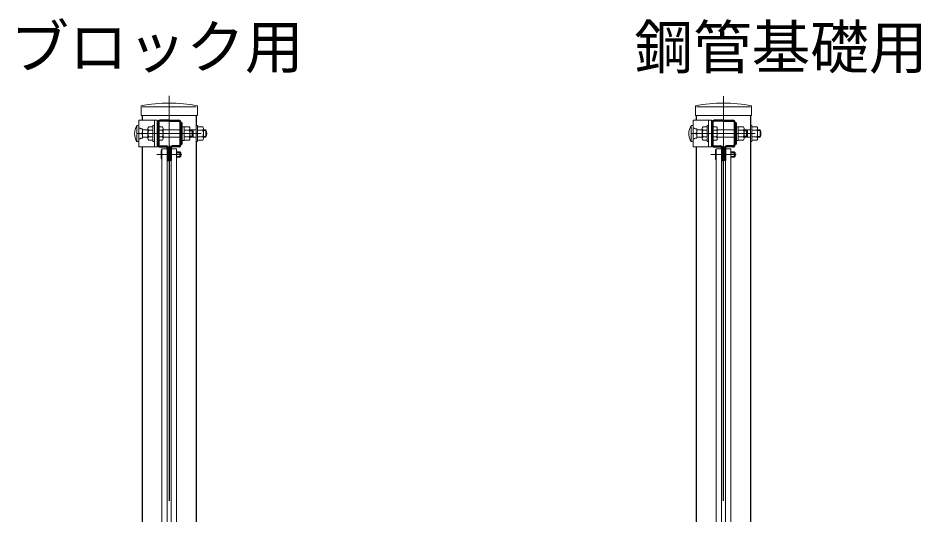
# Model space of a CAD drawing. Units: millimetres, scale not verified. Extents: x -4200 to 4200, y -2970 to 2970.
# Drawn here: x -437 to 573, y 553 to 1110 of the extents above; entities that cross this region are included whole.
import ezdxf
from ezdxf.enums import TextEntityAlignment as Align

# ---------------------------------------------------------------- set-up
doc = ezdxf.new("R2010")
doc.units = ezdxf.units.MM
doc.header["$LTSCALE"] = 10
doc.linetypes.add('USER1', pattern=[50.8, 31.75, -6.35, 6.35, -6.35])
for name, color, linetype, lineweight in [('0-0_D-STR1', 1, 'Continuous', 25), ('0-1_D-BMK', 2, 'USER1', 13), ('0-6_D-STR3', 3, 'Continuous', 13), ('0-9_D-STR2', 7, 'Continuous', 13), ('0-A_D-STR-TXT', 7, 'Continuous', 13)]:
    doc.layers.add(name, color=color, linetype=linetype, lineweight=lineweight)
doc.styles.add('ＭＳ ゴシック', font='')
doc.styles.get('ＭＳ ゴシック').set_extended_font_data('MS Gothic')

msp = doc.modelspace()

# ---------------------------------------------------------------- linework, layer by layer
at = {"layer": '0-0_D-STR1'}
for p, q in [((-298.05, 1000.42), (-298.05, 995.21)), ((-237.55, 1000.42), (-237.55, 989.21)), ((322.1, 1000.42), (322.1, 995.21)), ((382.6, 1000.42), (382.6, 989.21)), ((-280.63, 992.81), (-280.63, 967.61)), ((-279.43, 992.81), (-279.43, 967.61)), ((-267.63, 995.21), (-278.23, 995.21)), ((-267.63, 994.01), (-278.23, 994.01)), ((-267.63, 995.21), (-257.03, 995.21)), ((-267.63, 994.01), (-257.03, 994.01)), ((-255.83, 992.81), (-255.83, 967.61)), ((-254.63, 992.81), (-254.63, 967.61)), ((339.53, 992.81), (339.53, 967.61)), ((340.73, 992.81), (340.73, 967.61)), ((352.53, 995.21), (341.93, 995.21)), ((352.53, 994.01), (341.93, 994.01)), ((352.53, 995.21), (363.13, 995.21)), ((352.53, 994.01), (363.13, 994.01)), ((364.33, 992.81), (364.33, 967.61)), ((365.53, 992.81), (365.53, 967.61)), ((-237.55, 971.21), (-237.55, 51.04)), ((382.6, 971.21), (382.6, 51.04)), ((-298.05, 965.21), (-298.05, 57.04)), ((-278.23, 966.41), (-271.03, 966.41)), ((-278.23, 965.21), (-271.03, 965.21)), ((-269.83, 960.21), (-268.63, 960.21)), ((-268.63, 964.01), (-268.63, 950.21)), ((-266.63, 964.01), (-266.63, 950.21)), ((-266.63, 960.21), (-265.43, 960.21)), ((-265.43, 964.01), (-265.43, 950.21)), ((-257.03, 966.41), (-264.23, 966.41)), ((-257.03, 965.21), (-264.23, 965.21)), ((322.1, 965.21), (322.1, 57.04)), ((341.93, 966.41), (349.13, 966.41)), ((341.93, 965.21), (349.13, 965.21)), ((350.33, 960.21), (351.53, 960.21)), ((351.53, 964.01), (351.53, 950.21)), ((353.53, 964.01), (353.53, 950.21)), ((353.53, 960.21), (354.73, 960.21)), ((354.73, 964.01), (354.73, 950.21)), ((363.13, 966.41), (355.93, 966.41)), ((363.13, 965.21), (355.93, 965.21)), ((-269.83, 953.21), (-268.63, 953.21)), ((-266.63, 953.21), (-265.43, 953.21)), ((-265.43, 950.21), (-266.63, 950.21)), ((350.33, 953.21), (351.53, 953.21)), ((353.53, 953.21), (354.73, 953.21)), ((354.73, 950.21), (353.53, 950.21))]:
    msp.add_line(p, q, dxfattribs=at)
for points in [[(-269.83, 964.01), (-269.83, 950.21), (-268.63, 950.21)], [(350.33, 964.01), (350.33, 950.21), (351.53, 950.21)]]:
    msp.add_lwpolyline(points, dxfattribs=at)
for centre, radius, start, end in [((-278.23, 992.81), 2.4, 90, 180), ((-278.23, 992.81), 1.2, 90, 180), ((-257.03, 992.81), 2.4, 0, 90), ((-257.03, 992.81), 1.2, 0, 90), ((341.93, 992.81), 2.4, 90, 180), ((341.93, 992.81), 1.2, 90, 180), ((363.13, 992.81), 2.4, 0, 90), ((363.13, 992.81), 1.2, 0, 90), ((-278.23, 967.61), 2.4, 180, 270), ((-278.23, 967.61), 1.2, 180, 270), ((-271.03, 964.01), 2.4, 0, 90), ((-271.03, 964.01), 1.2, 0, 90), ((-264.23, 964.01), 2.4, 90, 180), ((-264.23, 964.01), 1.2, 90, 180), ((-257.03, 967.61), 2.4, 270, 0), ((-257.03, 967.61), 1.2, 270, 0), ((341.93, 967.61), 2.4, 180, 270), ((341.93, 967.61), 1.2, 180, 270), ((349.13, 964.01), 2.4, 0, 90), ((349.13, 964.01), 1.2, 0, 90), ((355.93, 964.01), 2.4, 90, 180), ((355.93, 964.01), 1.2, 90, 180), ((363.13, 967.61), 2.4, 270, 0), ((363.13, 967.61), 1.2, 270, 0)]:
    msp.add_arc(centre, radius, start, end, dxfattribs=at)
at = {"layer": '0-1_D-BMK'}
for p, q in [((-267.62, 1022.36), (-267.82, -333.63)), ((352.53, 1022.21), (352.33, -333.77)), ((-303.38, 980.21), (-232.05, 980.21)), ((316.78, 980.21), (388.1, 980.21)), ((-281.73, 956.71), (-253.52, 956.71)), ((338.42, 956.71), (366.63, 956.71))]:
    msp.add_line(p, q, dxfattribs=at)
at = {"layer": '0-6_D-STR3'}
for p, q in [((-299.08, 1000.42), (-299.08, 1011.3)), ((-236.18, 1000.42), (-236.18, 1011.3)), ((321.08, 1000.42), (321.08, 1011.3)), ((383.98, 1000.42), (383.98, 1011.3)), ((-299.08, 1000.42), (-236.18, 1000.42)), ((-297.88, 1010.21), (-237.38, 1010.21)), ((321.08, 1000.42), (383.98, 1000.42)), ((322.28, 1010.21), (382.78, 1010.21)), ((-284.33, 995.21), (-284.33, 965.21)), ((-254.63, 992.21), (-253.03, 992.21)), ((-254.63, 992.21), (-253.03, 992.21)), ((-253.03, 968.21), (-253.03, 992.21)), ((335.83, 995.21), (335.83, 965.21)), ((365.53, 992.21), (367.13, 992.21)), ((365.53, 992.21), (367.13, 992.21)), ((367.13, 968.21), (367.13, 992.21)), ((-303.78, 989.21), (-303.78, 971.21)), ((-303.78, 989.21), (-302.68, 989.21)), ((-301.58, 986.15), (-300.08, 986.15)), ((-298.83, 980.21), (-301.58, 980.21)), ((-297.58, 985.53), (-299.45, 985.53)), ((-297.58, 985.53), (-297.58, 974.89)), ((-297.58, 984.21), (-291.43, 984.21)), ((-291.43, 985.84), (-291.43, 974.58)), ((-290.35, 987.71), (-285.93, 987.71)), ((-290.35, 983.97), (-285.93, 983.97)), ((-285.93, 989.21), (-285.93, 971.21)), ((-284.33, 989.21), (-285.93, 989.21)), ((-281.13, 987.71), (-280.63, 987.71)), ((-281.13, 983.96), (-280.63, 983.96)), ((-279.43, 987.71), (-275.33, 987.71)), ((-279.43, 983.96), (-275.33, 983.96)), ((-274.63, 985.99), (-274.63, 974.44)), ((-274.63, 984.21), (-255.83, 984.21)), ((-253.03, 987.91), (-251.03, 987.91)), ((-251.03, 972.51), (-251.03, 987.91)), ((-251.03, 987.71), (-245.23, 987.71)), ((-251.03, 983.96), (-245.23, 983.96)), ((-244.53, 985.99), (-244.53, 974.44)), ((-244.53, 984.21), (-237.55, 984.21)), ((-244.53, 983.21), (-240.93, 983.21)), ((-241.93, 984.21), (-240.93, 983.21)), ((-240.93, 983.21), (-240.93, 977.21)), ((-237.55, 989.21), (-237.55, 971.21)), ((-235.95, 987.71), (-235.95, 972.71)), ((-235.95, 987.71), (-230.15, 987.71)), ((-235.95, 983.96), (-230.15, 983.96)), ((-229.45, 985.99), (-229.45, 974.44)), ((-229.45, 984.21), (-226.75, 984.21)), ((-229.45, 983.53), (-226.43, 983.53)), ((-226.75, 984.21), (-226.75, 976.21)), ((316.38, 989.21), (316.38, 971.21)), ((316.38, 989.21), (317.48, 989.21)), ((318.58, 986.15), (320.08, 986.15)), ((321.33, 980.21), (318.58, 980.21)), ((322.58, 985.53), (320.7, 985.53)), ((322.58, 985.53), (322.58, 974.89)), ((322.58, 984.21), (328.73, 984.21)), ((328.73, 985.84), (328.73, 974.58)), ((329.81, 987.71), (334.23, 987.71)), ((329.81, 983.97), (334.23, 983.97)), ((334.23, 989.21), (334.23, 971.21)), ((335.83, 989.21), (334.23, 989.21)), ((339.03, 987.71), (339.53, 987.71)), ((339.03, 983.96), (339.53, 983.96)), ((340.73, 987.71), (344.83, 987.71)), ((340.73, 983.96), (344.83, 983.96)), ((345.53, 985.99), (345.53, 974.44)), ((345.53, 984.21), (364.33, 984.21)), ((367.13, 987.91), (369.13, 987.91)), ((369.13, 972.51), (369.13, 987.91)), ((369.13, 987.71), (374.93, 987.71)), ((369.13, 983.96), (374.93, 983.96)), ((375.63, 985.99), (375.63, 974.44)), ((375.63, 984.21), (382.6, 984.21)), ((375.63, 983.21), (379.23, 983.21)), ((378.23, 984.21), (379.23, 983.21)), ((379.23, 983.21), (379.23, 977.21)), ((382.6, 989.21), (382.6, 971.21)), ((384.2, 987.71), (384.2, 972.71)), ((384.2, 987.71), (390, 987.71)), ((384.2, 983.96), (390, 983.96)), ((390.7, 985.99), (390.7, 974.44)), ((390.7, 984.21), (393.4, 984.21)), ((390.7, 983.53), (393.72, 983.53)), ((393.4, 984.21), (393.4, 976.21)), ((-303.78, 971.21), (-302.68, 971.21)), ((-301.58, 974.27), (-300.08, 974.27)), ((-297.58, 974.89), (-299.45, 974.89)), ((-297.58, 976.21), (-291.43, 976.21)), ((-290.35, 976.45), (-285.93, 976.45)), ((-290.35, 972.71), (-285.93, 972.71)), ((-284.33, 971.21), (-285.93, 971.21)), ((-281.13, 976.46), (-280.63, 976.46)), ((-281.13, 972.71), (-280.63, 972.71)), ((-279.43, 976.46), (-275.33, 976.46)), ((-279.43, 972.71), (-275.33, 972.71)), ((-274.63, 976.21), (-255.83, 976.21)), ((-253.03, 972.51), (-251.03, 972.51)), ((-251.03, 976.46), (-245.23, 976.46)), ((-251.03, 972.71), (-245.23, 972.71)), ((-244.53, 977.21), (-240.93, 977.21)), ((-244.53, 976.21), (-237.55, 976.21)), ((-235.95, 971.21), (-237.55, 971.21)), ((-235.95, 976.46), (-230.15, 976.46)), ((-235.95, 972.71), (-230.15, 972.71)), ((-229.45, 976.89), (-226.43, 976.89)), ((-229.45, 976.21), (-226.75, 976.21)), ((316.38, 971.21), (317.48, 971.21)), ((318.58, 974.27), (320.08, 974.27)), ((322.58, 974.89), (320.7, 974.89)), ((322.58, 976.21), (328.73, 976.21)), ((329.81, 976.45), (334.23, 976.45)), ((329.81, 972.71), (334.23, 972.71)), ((335.83, 971.21), (334.23, 971.21)), ((339.03, 976.46), (339.53, 976.46)), ((339.03, 972.71), (339.53, 972.71)), ((340.73, 976.46), (344.83, 976.46)), ((340.73, 972.71), (344.83, 972.71)), ((345.53, 976.21), (364.33, 976.21)), ((367.13, 972.51), (369.13, 972.51)), ((369.13, 976.46), (374.93, 976.46)), ((369.13, 972.71), (374.93, 972.71)), ((375.63, 977.21), (379.23, 977.21)), ((375.63, 976.21), (382.6, 976.21)), ((384.2, 971.21), (382.6, 971.21)), ((384.2, 976.46), (390, 976.46)), ((384.2, 972.71), (390, 972.71)), ((390.7, 976.89), (393.72, 976.89)), ((390.7, 976.21), (393.4, 976.21)), ((-276.63, 961.04), (-276.63, 952.38)), ((-254.63, 968.21), (-253.03, 968.21)), ((343.53, 961.04), (343.53, 952.38)), ((365.53, 968.21), (367.13, 968.21)), ((-268.63, 959.71), (-267.83, 959.71)), ((-268.63, 953.71), (-267.83, 953.71)), ((-267.43, 959.71), (-266.63, 959.71)), ((-267.43, 953.71), (-266.63, 953.71)), ((-265.43, 950.21), (-265.43, 948.46)), ((-259.43, 959.71), (-255.63, 959.71)), ((-259.43, 954.71), (-254.63, 954.71)), ((-259.43, 953.71), (-255.63, 953.71)), ((-255.63, 959.71), (-255.63, 953.71)), ((-254.63, 958.71), (-255.63, 959.71)), ((-254.63, 954.71), (-255.63, 953.71)), ((351.53, 959.71), (352.33, 959.71)), ((351.53, 953.71), (352.33, 953.71)), ((352.73, 959.71), (353.53, 959.71)), ((352.73, 953.71), (353.53, 953.71)), ((354.73, 950.21), (354.73, 948.46)), ((360.72, 959.71), (364.53, 959.71)), ((360.72, 954.71), (365.53, 954.71)), ((360.72, 953.71), (364.53, 953.71)), ((364.53, 959.71), (364.53, 953.71)), ((365.53, 958.71), (364.53, 959.71)), ((365.53, 954.71), (364.53, 953.71))]:
    msp.add_line(p, q, dxfattribs=at)
for points in [[(-281.13, 995.21), (-301.58, 995.21), (-301.58, 965.21), (-281.13, 965.21)], [(339.03, 995.21), (318.58, 995.21), (318.58, 965.21), (339.03, 965.21)], [(-275.82, 59.29), (-275.82, 962.96), (-269.83, 962.96), (-269.83, 59.29)], [(-259.43, 59.29), (-259.43, 962.96), (-265.43, 962.96), (-265.43, 59.29)], [(344.33, 59.29), (344.33, 962.96), (350.33, 962.96), (350.33, 59.29)], [(360.72, 59.29), (360.72, 962.96), (354.73, 962.96), (354.73, 59.29)]]:
    msp.add_lwpolyline(points, close=True, dxfattribs=at)
for points in [[(-297.58, 981.27), (-298.83, 980.21), (-297.58, 979.15)], [(-241.93, 984.21), (-241.93, 976.21), (-240.93, 977.21)], [(-235.95, 971.21), (-235.95, 989.21), (-237.55, 989.21)], [(322.58, 981.27), (321.33, 980.21), (322.58, 979.15)], [(378.23, 984.21), (378.23, 976.21), (379.23, 977.21)], [(384.2, 971.21), (384.2, 989.21), (382.6, 989.21)], [(-259.43, 958.71), (-254.63, 958.71), (-254.63, 954.71)], [(360.72, 958.71), (365.53, 958.71), (365.53, 954.71)]]:
    msp.add_lwpolyline(points, dxfattribs=at)
for centre, radius, start, end in [((-267.63, 854.42), 160, 78.66399, 101.33601), ((352.53, 854.42), 160, 78.66399, 101.33601), ((-289.5, 980.21), 16.88, 147.77316, 212.22684), ((-302.68, 988.11), 1.1, 0, 90), ((-299.45, 986.15), 0.622, 180, 270), ((-289.27, 985.84), 2.16, 120, 240), ((-284.35, 980.21), 7.08, 147.93138, 212.06862), ((-277.47, 985.84), 2.85, 318.83491, 41.16509), ((-285.02, 980.21), 10.39, 338.85295, 21.14705), ((-247.37, 985.84), 2.85, 318.83491, 41.16509), ((-254.92, 980.21), 10.39, 338.85295, 21.14705), ((-232.3, 985.84), 2.85, 318.83491, 41.16509), ((-239.85, 980.21), 10.39, 338.85295, 21.14705), ((-234.25, 980.21), 8.5, 331.92751, 28.07249), ((330.65, 980.21), 16.88, 147.77316, 212.22684), ((317.48, 988.11), 1.1, 0, 90), ((320.7, 986.15), 0.622, 180, 270), ((335.8, 980.21), 7.08, 147.93138, 212.06862), ((330.89, 985.84), 2.16, 120, 240), ((342.68, 985.84), 2.85, 318.83491, 41.16509), ((335.13, 980.21), 10.39, 338.85295, 21.14705), ((372.78, 985.84), 2.85, 318.83491, 41.16509), ((365.23, 980.21), 10.39, 338.85295, 21.14705), ((387.85, 985.84), 2.85, 318.83491, 41.16509), ((380.3, 980.21), 10.39, 338.85295, 21.14705), ((385.9, 980.21), 8.5, 331.92751, 28.07249), ((-302.68, 972.31), 1.1, 270, 0), ((-299.45, 974.27), 0.622, 90, 180), ((-289.27, 974.58), 2.16, 120, 240), ((-277.47, 974.59), 2.85, 318.86505, 41.13495), ((-247.37, 974.59), 2.85, 318.86505, 41.13495), ((-232.3, 974.59), 2.85, 318.86505, 41.13495), ((317.48, 972.31), 1.1, 270, 0), ((320.7, 974.27), 0.622, 90, 180), ((330.89, 974.58), 2.16, 120, 240), ((342.68, 974.59), 2.85, 318.86505, 41.13495), ((372.78, 974.59), 2.85, 318.86505, 41.13495), ((387.85, 974.59), 2.85, 318.86505, 41.13495), ((-274.99, 961.04), 1.64, 120.65597, 239.34403), ((345.16, 961.04), 1.64, 120.65597, 239.34403), ((-271.05, 956.71), 5.58, 148.86338, 211.13662), ((-274.99, 952.38), 1.64, 120.65597, 239.34403), ((349.1, 956.71), 5.58, 148.86338, 211.13662), ((345.16, 952.38), 1.64, 120.65597, 239.34403)]:
    msp.add_arc(centre, radius, start, end, dxfattribs=at)
at = {"layer": '0-9_D-STR2'}
for p, q in [((-267.83, 966.96), (-267.83, 568.96)), ((-267.43, 966.96), (-267.83, 966.96)), ((-267.43, 966.96), (-267.43, 569.14)), ((352.33, 966.96), (352.33, 568.96)), ((352.73, 966.96), (352.33, 966.96)), ((352.73, 966.96), (352.73, 569.14))]:
    msp.add_line(p, q, dxfattribs=at)

# ---------------------------------------------------------------- texts
at = {"layer": '0-A_D-STR-TXT', "style": 'ＭＳ ゴシック'}
for s, p in [('ブロック用', (-445.36, 1038.87)), ('鋼管基礎用', (252.92, 1038.38))]:
    msp.add_text(s, height=48.09, dxfattribs=at).set_placement(p, align=Align.BOTTOM_LEFT)

doc.saveas('drawing.dxf')
